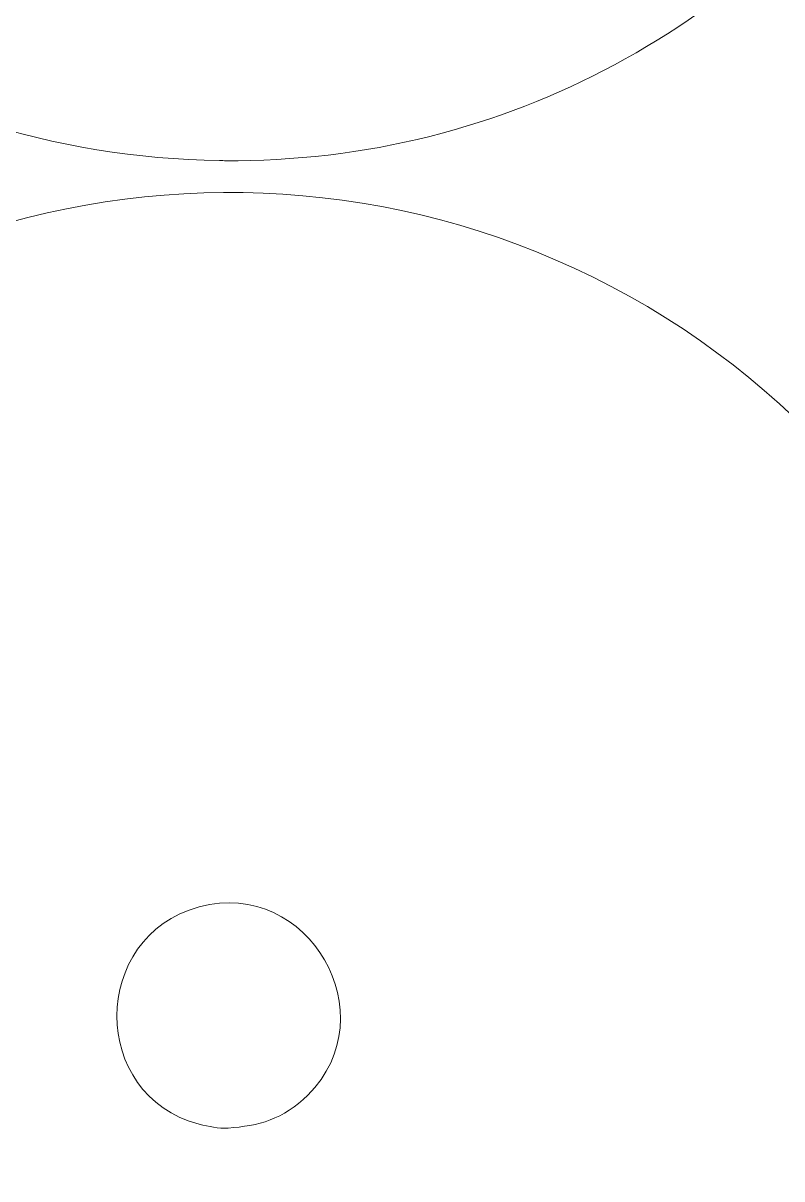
# Model space of a CAD drawing. Header units: centimetres. Extents: x -34.2 to 34.2, y -34.8 to 34.8.
# Drawn here: x -26.29 to -23.607, y -22.56 to -18.474 of the extents above; entities that cross this region are included whole.
import ezdxf

# ---------------------------------------------------------------- set-up
doc = ezdxf.new("R2010")
doc.units = ezdxf.units.CM
doc.header["$MEASUREMENT"] = 0
doc.layers.add('Camada 1', color=7, linetype='Continuous')

msp = doc.modelspace()

# ---------------------------------------------------------------- linework, layer by layer
at = {"layer": 'Camada 1', "color": 175, "lineweight": 9}
msp.add_open_spline([(-34.2, 34.8), (-34.2, 34.8), (34.2, 34.8), (34.2, 34.8), (34.2, 34.8), (34.2, 34.8), (34.2, -34.8), (34.2, -34.8), (34.2, -34.8), (34.2, -34.8), (-34.2, -34.8), (-34.2, -34.8), (-34.2, -34.8), (-34.2, -34.8), (-34.2, 34.8), (-34.2, 34.8)], degree=3, knots=[0, 0, 0, 0, 0.2, 0.2, 0.2, 0.2, 0.4, 0.4, 0.4, 0.4, 0.6, 0.6, 0.6, 0.6, 1, 1, 1, 1], dxfattribs=at)
at = {"layer": 'Camada 1', "color": 3, "lineweight": 9}
for points in [[(-25.53016, -18.95987), (-25.54392, -18.95998), (-25.55767, -18.95999), (-25.5714, -18.9599), (-25.5714, -18.9599), (-25.57965, -18.95984), (-25.5879, -18.95976), (-25.59616, -18.95964), (-25.59616, -18.95964), (-26.17635, -18.95111), (-26.75219, -18.77078), (-27.23134, -18.43544), (-27.23134, -18.43544), (-28.54725, -17.51444), (-28.86755, -15.69594), (-27.94804, -14.38213), (-27.94804, -14.38213), (-27.02706, -13.06622), (-25.20853, -12.74593), (-23.89474, -13.66543), (-23.89474, -13.66543), (-23.27003, -14.10265), (-22.829, -14.79116), (-22.69615, -15.54228), (-22.69615, -15.54228), (-22.65578, -15.77051), (-22.64269, -16.07575), (-22.66318, -16.30657), (-22.66318, -16.30657), (-22.67438, -16.39072), (-22.68558, -16.47486), (-22.69679, -16.559), (-22.69679, -16.559), (-22.73534, -16.73172), (-22.7665, -16.87804), (-22.82832, -17.04742), (-22.82832, -17.04742), (-23.15056, -17.9303), (-23.89996, -18.61853), (-24.8079, -18.8624), (-24.8079, -18.8624), (-25.04429, -18.9259), (-25.28731, -18.95798), (-25.53016, -18.95987)], [(-25.53016, -24.8916), (-25.54392, -24.89171), (-25.55767, -24.89172), (-25.5714, -24.89164), (-25.5714, -24.89164), (-25.57965, -24.89158), (-25.5879, -24.89149), (-25.59616, -24.89137), (-25.59616, -24.89137), (-26.17635, -24.88284), (-26.75219, -24.70252), (-27.23134, -24.36718), (-27.23134, -24.36718), (-28.54725, -23.44618), (-28.86755, -21.62767), (-27.94804, -20.31386), (-27.94804, -20.31386), (-27.02706, -18.99796), (-25.20853, -18.67766), (-23.89474, -19.59716), (-23.89474, -19.59716), (-23.27003, -20.03438), (-22.829, -20.7229), (-22.69615, -21.47401), (-22.69615, -21.47401), (-22.65578, -21.70224), (-22.64269, -22.00748), (-22.66318, -22.2383), (-22.66318, -22.2383), (-22.67438, -22.32245), (-22.68558, -22.40659), (-22.69679, -22.49074), (-22.69679, -22.49074), (-22.73534, -22.66345), (-22.7665, -22.80977), (-22.82832, -22.97915), (-22.82832, -22.97915), (-23.15056, -23.86204), (-23.89996, -24.55026), (-24.8079, -24.79414), (-24.8079, -24.79414), (-25.04429, -24.85763), (-25.28731, -24.88972), (-25.53016, -24.8916)]]:
    msp.add_open_spline(points, degree=3, knots=[0, 0, 0, 0, 0.0833333, 0.0833333, 0.0833333, 0.0833333, 0.1666667, 0.1666667, 0.1666667, 0.1666667, 0.25, 0.25, 0.25, 0.25, 0.3333333, 0.3333333, 0.3333333, 0.3333333, 0.4166667, 0.4166667, 0.4166667, 0.4166667, 0.5, 0.5, 0.5, 0.5, 0.5833333, 0.5833333, 0.5833333, 0.5833333, 0.6666667, 0.6666667, 0.6666667, 0.6666667, 0.75, 0.75, 0.75, 0.75, 0.8333333, 0.8333333, 0.8333333, 0.8333333, 1, 1, 1, 1], dxfattribs=at)
at = {"layer": 'Camada 1', "lineweight": 9}
msp.add_open_spline([(-25.66757, -22.36636), (-25.63407, -22.37495), (-25.59916, -22.3822), (-25.56466, -22.3799), (-25.56466, -22.3799), (-25.45949, -22.37292), (-25.36965, -22.3496), (-25.28347, -22.26344), (-25.28347, -22.26344), (-25.00014, -21.9801), (-25.28035, -21.49444), (-25.66757, -21.59815), (-25.66757, -21.59815), (-26.0547, -21.70181), (-26.05582, -22.26665), (-25.66757, -22.36636)], degree=3, knots=[0, 0, 0, 0, 0.2, 0.2, 0.2, 0.2, 0.4, 0.4, 0.4, 0.4, 0.6, 0.6, 0.6, 0.6, 1, 1, 1, 1], dxfattribs=at)

doc.saveas('drawing.dxf')
